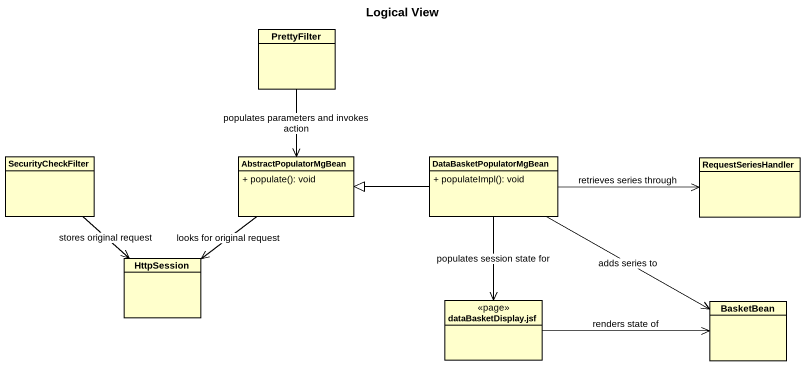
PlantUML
@startuml
title Logical View
hide circle
hide empty members
skinparam classAttributeIconSize 0
class PrettyFilter
class SecurityCheckFilter
class AbstractPopulatorMgBean {
  + populate(): void
}
class DataBasketPopulatorMgBean {
  + populateImpl(): void
}
class RequestSeriesHandler
class HttpSession
class "dataBasketDisplay.jsf" as dataBasketDisplay_jsf <<page>>
class BasketBean
PrettyFilter --> AbstractPopulatorMgBean : populates parameters and invokes action
SecurityCheckFilter --> HttpSession : stores original request
AbstractPopulatorMgBean --> HttpSession : looks for original request
DataBasketPopulatorMgBean -left-|> AbstractPopulatorMgBean
DataBasketPopulatorMgBean -right-> RequestSeriesHandler : retrieves series through
DataBasketPopulatorMgBean --> dataBasketDisplay_jsf : populates session state for
DataBasketPopulatorMgBean -right-> BasketBean : adds series to
dataBasketDisplay_jsf -right-> BasketBean : renders state of
@enduml
